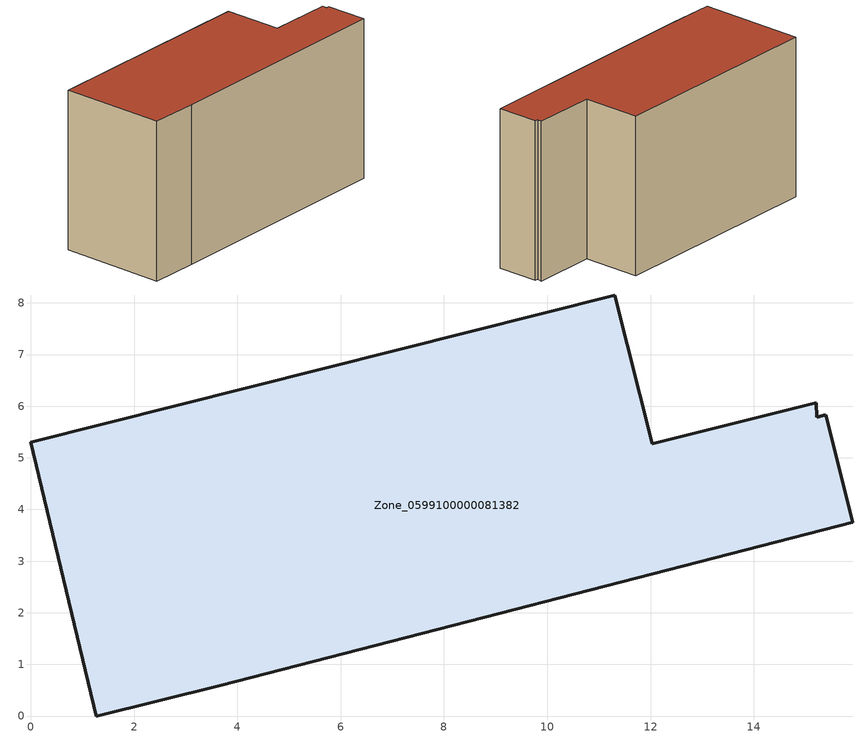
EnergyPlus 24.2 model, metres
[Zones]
Zone_0599100000081382
 floor ground (C_G): 15.21,6.07 15.22,5.79 15.39,5.84 15.91,3.75 3.69,0.59 1.26,0 0,5.3 11.31,8.15 12.03,5.27 z0
 wall outside (C_F): 1.26,0 3.69,0.59 15.91,3.75 15.39,5.84 15.22,5.79 15.21,6.07 12.03,5.27 11.31,8.15 0,5.3 1.26,0 z0:8.14
 roof outside (C_R): 15.22,5.79 15.21,6.07 12.03,5.27 11.31,8.15 0,5.3 1.26,0 3.69,0.59 15.91,3.75 15.39,5.84 z8.14
[BUILDING]
Pand.0599100000081382: North Axis=0; Terrain=City; Loads Convergence Tolerance Value=0.04; Temperature Convergence Tolerance Value=0.4; Solar Distribution=FullExterior; Maximum Number of Warmup Days=25; Minimum Number of Warmup Days=1
[Site:Location]
Rotterdam.The.Hague.AP_ZH_NLD Design_Conditions: Latitude=51.96; Longitude=4.45; Time Zone=1; Elevation=-4.5
[SITE:GROUNDTEMPERATURE:BUILDINGSURFACE]
18, 18, 18, 18, 18, 18, 18, 18, 18, 18, 18, 18
[MATERIAL] Thermal Absorptance=0.9; Solar Absorptance=0.7; Visible Absorptance=0.7
Name | Roughness | Thickness | Conductivity | Density | Specific Heat
G.TI.1975-1991 | MediumSmooth | 0.15 | 0.288461 | 540 | 1210
F.TI.1975-1991 | Rough | 0.3 | 0.230769 | 1920 | 840
R.TI.1975-1991 | MediumRough | 0.2 | 0.153846 | 1500 | 1000
[CONSTRUCTION]
C_G: G.TI.1975-1991
C_F: F.TI.1975-1991
C_R: R.TI.1975-1991
[ZONE]
Zone_0599100000081382: Type=1; Multiplier=1; Ceiling Height=Autocalculate; Volume=Autocalculate; Floor Area=autocalculate; Part of Total Floor Area=Yes
[ZONEINFILTRATION:DESIGNFLOWRATE]
Infil_Zone_0599100000081382: Zone or ZoneList or Space or SpaceList=Zone_0599100000081382; Schedule=AlwaysOn; Design Flow Rate Calculation Method=Flow/Area; Flow Rate per Floor Area=0.003; Constant Term Coefficient=1; Temperature Term Coefficient=0; Velocity Term Coefficient=0; Velocity Squared Term Coefficient=0
[HVACTEMPLATE:ZONE:IDEALLOADSAIRSYSTEM]
Zone_0599100000081382: Maximum Heating Supply Air Temperature=50; Minimum Cooling Supply Air Temperature=13; Maximum Heating Supply Air Humidity Ratio=0.0156; Minimum Cooling Supply Air Humidity Ratio=0.0077; Heating Limit=NoLimit; Cooling Limit=NoLimit; Dehumidification Control Type=ConstantSensibleHeatRatio; Cooling Sensible Heat Ratio=0.7; Dehumidification Setpoint=60; Humidification Control Type=None; Humidification Setpoint=30; Outdoor Air Method=None; Outdoor Air Flow Rate per Person=0.00944; Outdoor Air Flow Rate per Zone Floor Area=0; Outdoor Air Flow Rate per Zone=0; Demand Controlled Ventilation Type=None; Outdoor Air Economizer Type=NoEconomizer; Heat Recovery Type=None; Sensible Heat Recovery Effectiveness=0.7; Latent Heat Recovery Effectiveness=0.65
[ZONECONTROL:THERMOSTAT]
ThermostatControl_Zone_0599100000081382: Zone or ZoneList=Zone_0599100000081382; Control Type Schedule=DualSetpointControlType; Control 1=Thermostat_Zone_0599100000081382; Temperature Difference Between Cutout And Setpoint=0
[THERMOSTATSETPOINT:DUALSETPOINT]
Thermostat_Zone_0599100000081382: Heating Setpoint Temperature Schedule=HeatingSetpoint_Zone_0599100000081382; Cooling Setpoint Temperature Schedule=CoolingSetpoint_Zone_0599100000081382
[SCHEDULE:COMPACT]
HeatingSetpoint_Zone_0599100000081382: Through: 12/31, For: AllDays, Until: 24:00, 21
CoolingSetpoint_Zone_0599100000081382: Through: 12/31, For: AllDays, Until: 24:00, 24
DualSetpointControlType: Through: 12/31, For: AllDays, Until: 24:00, 4
AlwaysOn: Through: 12/31, For: AllDays, Until: 24:00, 1
